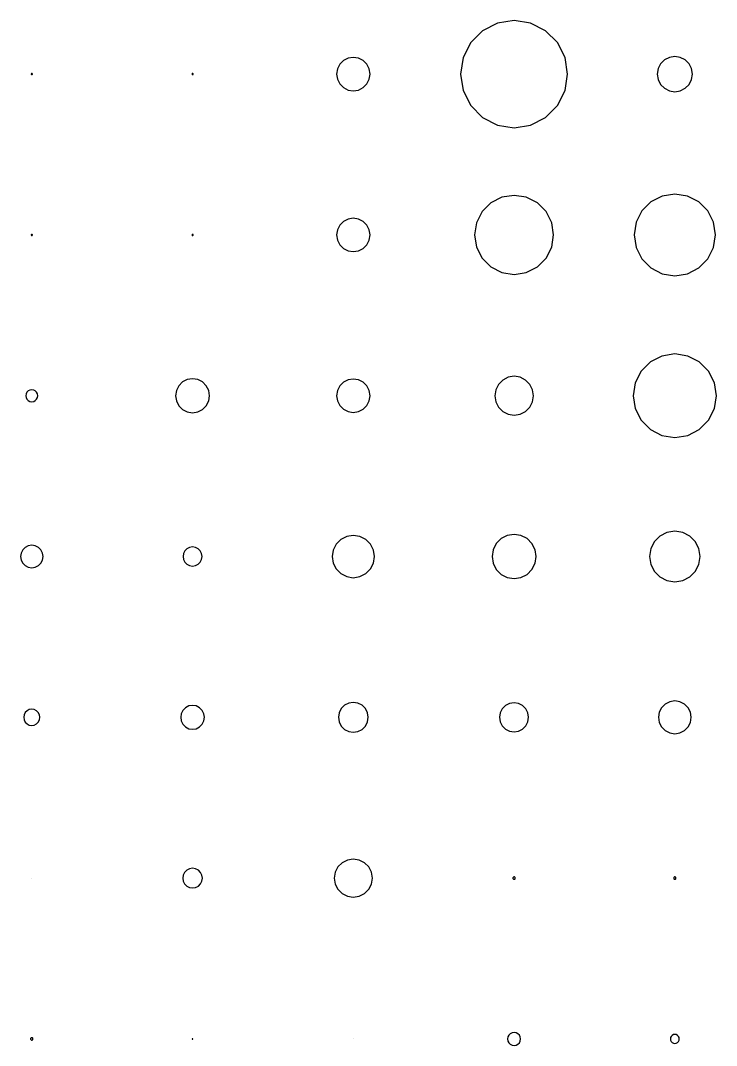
# Model space of a CAD drawing. Header units: metres. Extents: x -318 to 327, y -235 to 244.
# Drawn here: x -150.3 to -72.3, y -105.7 to 9 of the extents above; entities that cross this region are included whole.
import ezdxf

# ---------------------------------------------------------------- set-up
doc = ezdxf.new("R2010")
doc.units = ezdxf.units.M

msp = doc.modelspace()

# ---------------------------------------------------------------- linework, layer by layer
for p, q in [((-96.85, 8.71, -415.69), (-98.53, 7.85, -415.69)), ((-95, 9, -415.69), (-96.85, 8.71, -415.69)), ((-93.15, 8.71, -415.69), (-95, 9, -415.69)), ((-91.47, 7.85, -415.69), (-93.15, 8.71, -415.69)), ((-98.53, 7.85, -415.69), (-99.85, 6.53, -415.69)), ((-90.15, 6.53, -415.69), (-91.47, 7.85, -415.69)), ((-99.85, 6.53, -415.69), (-100.71, 4.85, -415.69)), ((-89.29, 4.85, -415.69), (-90.15, 6.53, -415.69)), ((-113.58, 4.78, -415.69), (-114.1, 4.51, -415.69)), ((-113, 4.87, -415.69), (-113.58, 4.78, -415.69)), ((-112.42, 4.78, -415.69), (-113, 4.87, -415.69)), ((-111.9, 4.51, -415.69), (-112.42, 4.78, -415.69)), ((-100.71, 4.85, -415.69), (-101, 3, -415.69)), ((-89, 3, -415.69), (-89.29, 4.85, -415.69)), ((-78.16, 4.59, -415.69), (-78.59, 4.16, -415.69)), ((-77.61, 4.87, -415.69), (-78.16, 4.59, -415.69)), ((-77, 4.97, -415.69), (-77.61, 4.87, -415.69)), ((-76.39, 4.87, -415.69), (-77, 4.97, -415.69)), ((-75.84, 4.59, -415.69), (-76.39, 4.87, -415.69)), ((-75.41, 4.16, -415.69), (-75.84, 4.59, -415.69)), ((-114.78, 3.58, -415.69), (-114.87, 3, -415.69)), ((-114.51, 4.1, -415.69), (-114.78, 3.58, -415.69)), ((-114.1, 4.51, -415.69), (-114.51, 4.1, -415.69)), ((-111.49, 4.1, -415.69), (-111.9, 4.51, -415.69)), ((-111.22, 3.58, -415.69), (-111.49, 4.1, -415.69)), ((-111.13, 3, -415.69), (-111.22, 3.58, -415.69)), ((-78.87, 3.61, -415.69), (-78.97, 3, -415.69)), ((-78.59, 4.16, -415.69), (-78.87, 3.61, -415.69)), ((-75.13, 3.61, -415.69), (-75.41, 4.16, -415.69)), ((-75.03, 3, -415.69), (-75.13, 3.61, -415.69)), ((-149.06, 3.02, -415.69), (-149.07, 3, -415.69)), ((-149.07, 3, -415.69), (-149.06, 2.98, -415.69)), ((-149.05, 3.04, -415.69), (-149.06, 3.02, -415.69)), ((-149.06, 2.98, -415.69), (-149.05, 2.96, -415.69)), ((-149.04, 3.05, -415.69), (-149.05, 3.04, -415.69)), ((-149.05, 2.96, -415.69), (-149.04, 2.95, -415.69)), ((-149.02, 3.06, -415.69), (-149.04, 3.05, -415.69)), ((-149.04, 2.95, -415.69), (-149.02, 2.94, -415.69)), ((-149, 3.07, -415.69), (-149.02, 3.06, -415.69)), ((-149.02, 2.94, -415.69), (-149, 2.93, -415.69)), ((-148.98, 3.06, -415.69), (-149, 3.07, -415.69)), ((-149, 2.93, -415.69), (-148.98, 2.94, -415.69)), ((-148.96, 3.05, -415.69), (-148.98, 3.06, -415.69)), ((-148.98, 2.94, -415.69), (-148.96, 2.95, -415.69)), ((-148.95, 3.04, -415.69), (-148.96, 3.05, -415.69)), ((-148.96, 2.95, -415.69), (-148.95, 2.96, -415.69)), ((-148.94, 3.02, -415.69), (-148.95, 3.04, -415.69)), ((-148.95, 2.96, -415.69), (-148.94, 2.98, -415.69)), ((-148.93, 3, -415.69), (-148.94, 3.02, -415.69)), ((-148.94, 2.98, -415.69), (-148.93, 3, -415.69)), ((-131.06, 3.02, -415.69), (-131.07, 3, -415.69)), ((-131.07, 3, -415.69), (-131.06, 2.98, -415.69)), ((-131.05, 3.04, -415.69), (-131.06, 3.02, -415.69)), ((-131.06, 2.98, -415.69), (-131.05, 2.96, -415.69)), ((-131.04, 3.05, -415.69), (-131.05, 3.04, -415.69)), ((-131.05, 2.96, -415.69), (-131.04, 2.95, -415.69)), ((-131.02, 3.06, -415.69), (-131.04, 3.05, -415.69)), ((-131.04, 2.95, -415.69), (-131.02, 2.94, -415.69)), ((-131, 3.07, -415.69), (-131.02, 3.06, -415.69)), ((-131.02, 2.94, -415.69), (-131, 2.93, -415.69)), ((-130.98, 3.06, -415.69), (-131, 3.07, -415.69)), ((-131, 2.93, -415.69), (-130.98, 2.94, -415.69)), ((-130.96, 3.05, -415.69), (-130.98, 3.06, -415.69)), ((-130.98, 2.94, -415.69), (-130.96, 2.95, -415.69)), ((-130.95, 3.04, -415.69), (-130.96, 3.05, -415.69)), ((-130.96, 2.95, -415.69), (-130.95, 2.96, -415.69)), ((-130.94, 3.02, -415.69), (-130.95, 3.04, -415.69)), ((-130.95, 2.96, -415.69), (-130.94, 2.98, -415.69)), ((-130.93, 3, -415.69), (-130.94, 3.02, -415.69)), ((-130.94, 2.98, -415.69), (-130.93, 3, -415.69)), ((-114.87, 3, -415.69), (-114.78, 2.42, -415.69)), ((-114.78, 2.42, -415.69), (-114.51, 1.9, -415.69)), ((-111.49, 1.9, -415.69), (-111.22, 2.42, -415.69)), ((-111.22, 2.42, -415.69), (-111.13, 3, -415.69)), ((-101, 3, -415.69), (-100.71, 1.15, -415.69)), ((-89.29, 1.15, -415.69), (-89, 3, -415.69)), ((-78.97, 3, -415.69), (-78.87, 2.39, -415.69)), ((-78.87, 2.39, -415.69), (-78.59, 1.84, -415.69)), ((-75.41, 1.84, -415.69), (-75.13, 2.39, -415.69)), ((-75.13, 2.39, -415.69), (-75.03, 3, -415.69)), ((-114.51, 1.9, -415.69), (-114.1, 1.49, -415.69)), ((-114.1, 1.49, -415.69), (-113.58, 1.22, -415.69)), ((-113.58, 1.22, -415.69), (-113, 1.13, -415.69)), ((-113, 1.13, -415.69), (-112.42, 1.22, -415.69)), ((-112.42, 1.22, -415.69), (-111.9, 1.49, -415.69)), ((-111.9, 1.49, -415.69), (-111.49, 1.9, -415.69)), ((-78.59, 1.84, -415.69), (-78.16, 1.41, -415.69)), ((-78.16, 1.41, -415.69), (-77.61, 1.13, -415.69)), ((-76.39, 1.13, -415.69), (-75.84, 1.41, -415.69)), ((-75.84, 1.41, -415.69), (-75.41, 1.84, -415.69)), ((-100.71, 1.15, -415.69), (-99.85, -0.53, -415.69)), ((-90.15, -0.53, -415.69), (-89.29, 1.15, -415.69)), ((-77.61, 1.13, -415.69), (-77, 1.03, -415.69)), ((-77, 1.03, -415.69), (-76.39, 1.13, -415.69)), ((-99.85, -0.53, -415.69), (-98.53, -1.85, -415.69)), ((-91.47, -1.85, -415.69), (-90.15, -0.53, -415.69)), ((-98.53, -1.85, -415.69), (-96.85, -2.71, -415.69)), ((-93.15, -2.71, -415.69), (-91.47, -1.85, -415.69)), ((-96.85, -2.71, -415.69), (-95, -3, -415.69)), ((-95, -3, -415.69), (-93.15, -2.71, -415.69)), ((-97.61, -11.41, -415.69), (-98.59, -12.39, -415.69)), ((-96.37, -10.78, -415.69), (-97.61, -11.41, -415.69)), ((-95, -10.57, -415.69), (-96.37, -10.78, -415.69)), ((-93.63, -10.78, -415.69), (-95, -10.57, -415.69)), ((-92.39, -11.41, -415.69), (-93.63, -10.78, -415.69)), ((-91.41, -12.39, -415.69), (-92.39, -11.41, -415.69)), ((-79.68, -11.31, -415.69), (-80.69, -12.32, -415.69)), ((-78.41, -10.66, -415.69), (-79.68, -11.31, -415.69)), ((-77, -10.43, -415.69), (-78.41, -10.66, -415.69)), ((-75.59, -10.66, -415.69), (-77, -10.43, -415.69)), ((-74.32, -11.31, -415.69), (-75.59, -10.66, -415.69)), ((-73.31, -12.32, -415.69), (-74.32, -11.31, -415.69)), ((-98.59, -12.39, -415.69), (-99.22, -13.63, -415.69)), ((-90.78, -13.63, -415.69), (-91.41, -12.39, -415.69)), ((-80.69, -12.32, -415.69), (-81.34, -13.59, -415.69)), ((-72.66, -13.59, -415.69), (-73.31, -12.32, -415.69)), ((-114.1, -13.49, -415.69), (-114.51, -13.9, -415.69)), ((-113.58, -13.22, -415.69), (-114.1, -13.49, -415.69)), ((-113, -13.13, -415.69), (-113.58, -13.22, -415.69)), ((-112.42, -13.22, -415.69), (-113, -13.13, -415.69)), ((-111.9, -13.49, -415.69), (-112.42, -13.22, -415.69)), ((-111.49, -13.9, -415.69), (-111.9, -13.49, -415.69)), ((-99.22, -13.63, -415.69), (-99.43, -15, -415.69)), ((-90.57, -15, -415.69), (-90.78, -13.63, -415.69)), ((-81.34, -13.59, -415.69), (-81.57, -15, -415.69)), ((-72.43, -15, -415.69), (-72.66, -13.59, -415.69)), ((-114.78, -14.42, -415.69), (-114.87, -15, -415.69)), ((-114.51, -13.9, -415.69), (-114.78, -14.42, -415.69)), ((-111.22, -14.42, -415.69), (-111.49, -13.9, -415.69)), ((-111.13, -15, -415.69), (-111.22, -14.42, -415.69)), ((-149.06, -14.98, -415.69), (-149.07, -15, -415.69)), ((-149.07, -15, -415.69), (-149.06, -15.02, -415.69)), ((-149.05, -14.96, -415.69), (-149.06, -14.98, -415.69)), ((-149.06, -15.02, -415.69), (-149.05, -15.04, -415.69)), ((-149.04, -14.95, -415.69), (-149.05, -14.96, -415.69)), ((-149.05, -15.04, -415.69), (-149.04, -15.05, -415.69)), ((-149.02, -14.94, -415.69), (-149.04, -14.95, -415.69)), ((-149.04, -15.05, -415.69), (-149.02, -15.06, -415.69)), ((-149, -14.93, -415.69), (-149.02, -14.94, -415.69)), ((-149.02, -15.06, -415.69), (-149, -15.07, -415.69)), ((-148.98, -14.94, -415.69), (-149, -14.93, -415.69)), ((-149, -15.07, -415.69), (-148.98, -15.06, -415.69)), ((-148.96, -14.95, -415.69), (-148.98, -14.94, -415.69)), ((-148.98, -15.06, -415.69), (-148.96, -15.05, -415.69)), ((-148.95, -14.96, -415.69), (-148.96, -14.95, -415.69)), ((-148.96, -15.05, -415.69), (-148.95, -15.04, -415.69)), ((-148.94, -14.98, -415.69), (-148.95, -14.96, -415.69)), ((-148.95, -15.04, -415.69), (-148.94, -15.02, -415.69)), ((-148.93, -15, -415.69), (-148.94, -14.98, -415.69)), ((-148.94, -15.02, -415.69), (-148.93, -15, -415.69)), ((-131.06, -14.98, -415.69), (-131.07, -15, -415.69)), ((-131.07, -15, -415.69), (-131.06, -15.02, -415.69)), ((-131.05, -14.96, -415.69), (-131.06, -14.98, -415.69)), ((-131.06, -15.02, -415.69), (-131.05, -15.04, -415.69)), ((-131.04, -14.95, -415.69), (-131.05, -14.96, -415.69)), ((-131.05, -15.04, -415.69), (-131.04, -15.05, -415.69)), ((-131.02, -14.94, -415.69), (-131.04, -14.95, -415.69)), ((-131.04, -15.05, -415.69), (-131.02, -15.06, -415.69)), ((-131, -14.93, -415.69), (-131.02, -14.94, -415.69)), ((-131.02, -15.06, -415.69), (-131, -15.07, -415.69)), ((-130.98, -14.94, -415.69), (-131, -14.93, -415.69)), ((-131, -15.07, -415.69), (-130.98, -15.06, -415.69)), ((-130.96, -14.95, -415.69), (-130.98, -14.94, -415.69)), ((-130.98, -15.06, -415.69), (-130.96, -15.05, -415.69)), ((-130.95, -14.96, -415.69), (-130.96, -14.95, -415.69)), ((-130.96, -15.05, -415.69), (-130.95, -15.04, -415.69)), ((-130.94, -14.98, -415.69), (-130.95, -14.96, -415.69)), ((-130.95, -15.04, -415.69), (-130.94, -15.02, -415.69)), ((-130.93, -15, -415.69), (-130.94, -14.98, -415.69)), ((-130.94, -15.02, -415.69), (-130.93, -15, -415.69)), ((-114.87, -15, -415.69), (-114.78, -15.58, -415.69)), ((-114.78, -15.58, -415.69), (-114.51, -16.1, -415.69)), ((-111.49, -16.1, -415.69), (-111.22, -15.58, -415.69)), ((-111.22, -15.58, -415.69), (-111.13, -15, -415.69)), ((-99.43, -15, -415.69), (-99.22, -16.37, -415.69)), ((-90.78, -16.37, -415.69), (-90.57, -15, -415.69)), ((-81.57, -15, -415.69), (-81.34, -16.41, -415.69)), ((-72.66, -16.41, -415.69), (-72.43, -15, -415.69)), ((-114.51, -16.1, -415.69), (-114.1, -16.51, -415.69)), ((-114.1, -16.51, -415.69), (-113.58, -16.78, -415.69)), ((-113.58, -16.78, -415.69), (-113, -16.87, -415.69)), ((-113, -16.87, -415.69), (-112.42, -16.78, -415.69)), ((-112.42, -16.78, -415.69), (-111.9, -16.51, -415.69)), ((-111.9, -16.51, -415.69), (-111.49, -16.1, -415.69)), ((-99.22, -16.37, -415.69), (-98.59, -17.61, -415.69)), ((-91.41, -17.61, -415.69), (-90.78, -16.37, -415.69)), ((-81.34, -16.41, -415.69), (-80.69, -17.68, -415.69)), ((-73.31, -17.68, -415.69), (-72.66, -16.41, -415.69)), ((-98.59, -17.61, -415.69), (-97.61, -18.59, -415.69)), ((-92.39, -18.59, -415.69), (-91.41, -17.61, -415.69)), ((-80.69, -17.68, -415.69), (-79.68, -18.69, -415.69)), ((-74.32, -18.69, -415.69), (-73.31, -17.68, -415.69)), ((-97.61, -18.59, -415.69), (-96.37, -19.22, -415.69)), ((-96.37, -19.22, -415.69), (-95, -19.43, -415.69)), ((-95, -19.43, -415.69), (-93.63, -19.22, -415.69)), ((-93.63, -19.22, -415.69), (-92.39, -18.59, -415.69)), ((-79.68, -18.69, -415.69), (-78.41, -19.34, -415.69)), ((-78.41, -19.34, -415.69), (-77, -19.57, -415.69)), ((-77, -19.57, -415.69), (-75.59, -19.34, -415.69)), ((-75.59, -19.34, -415.69), (-74.32, -18.69, -415.69)), ((-78.44, -28.56, -415.69), (-79.74, -29.22, -415.69)), ((-77, -28.33, -415.69), (-78.44, -28.56, -415.69)), ((-75.56, -28.56, -415.69), (-77, -28.33, -415.69)), ((-74.26, -29.22, -415.69), (-75.56, -28.56, -415.69)), ((-79.74, -29.22, -415.69), (-80.78, -30.26, -415.69)), ((-73.22, -30.26, -415.69), (-74.26, -29.22, -415.69)), ((-95.67, -30.94, -415.69), (-96.27, -31.25, -415.69)), ((-95, -30.83, -415.69), (-95.67, -30.94, -415.69)), ((-94.33, -30.94, -415.69), (-95, -30.83, -415.69)), ((-93.73, -31.25, -415.69), (-94.33, -30.94, -415.69)), ((-80.78, -30.26, -415.69), (-81.44, -31.56, -415.69)), ((-72.56, -31.56, -415.69), (-73.22, -30.26, -415.69)), ((-132.54, -31.88, -415.69), (-132.81, -32.41, -415.69)), ((-132.12, -31.46, -415.69), (-132.54, -31.88, -415.69)), ((-131.59, -31.19, -415.69), (-132.12, -31.46, -415.69)), ((-131, -31.1, -415.69), (-131.59, -31.19, -415.69)), ((-130.41, -31.19, -415.69), (-131, -31.1, -415.69)), ((-129.88, -31.46, -415.69), (-130.41, -31.19, -415.69)), ((-129.46, -31.88, -415.69), (-129.88, -31.46, -415.69)), ((-129.19, -32.41, -415.69), (-129.46, -31.88, -415.69)), ((-114.51, -31.9, -415.69), (-114.78, -32.42, -415.69)), ((-114.1, -31.49, -415.69), (-114.51, -31.9, -415.69)), ((-113.58, -31.22, -415.69), (-114.1, -31.49, -415.69)), ((-113, -31.13, -415.69), (-113.58, -31.22, -415.69)), ((-112.42, -31.22, -415.69), (-113, -31.13, -415.69)), ((-111.9, -31.49, -415.69), (-112.42, -31.22, -415.69)), ((-111.49, -31.9, -415.69), (-111.9, -31.49, -415.69)), ((-111.22, -32.42, -415.69), (-111.49, -31.9, -415.69)), ((-96.75, -31.73, -415.69), (-97.06, -32.33, -415.69)), ((-96.27, -31.25, -415.69), (-96.75, -31.73, -415.69)), ((-93.25, -31.73, -415.69), (-93.73, -31.25, -415.69)), ((-92.94, -32.33, -415.69), (-93.25, -31.73, -415.69)), ((-81.44, -31.56, -415.69), (-81.67, -33, -415.69)), ((-72.33, -33, -415.69), (-72.56, -31.56, -415.69)), ((-149.63, -32.79, -415.69), (-149.67, -33, -415.69)), ((-149.67, -33, -415.69), (-149.63, -33.21, -415.69)), ((-149.54, -32.61, -415.69), (-149.63, -32.79, -415.69)), ((-149.63, -33.21, -415.69), (-149.54, -33.39, -415.69)), ((-149.39, -32.46, -415.69), (-149.54, -32.61, -415.69)), ((-149.21, -32.37, -415.69), (-149.39, -32.46, -415.69)), ((-149, -32.33, -415.69), (-149.21, -32.37, -415.69)), ((-148.79, -32.37, -415.69), (-149, -32.33, -415.69)), ((-148.61, -32.46, -415.69), (-148.79, -32.37, -415.69)), ((-148.46, -32.61, -415.69), (-148.61, -32.46, -415.69)), ((-148.37, -32.79, -415.69), (-148.46, -32.61, -415.69)), ((-148.46, -33.39, -415.69), (-148.37, -33.21, -415.69)), ((-148.33, -33, -415.69), (-148.37, -32.79, -415.69)), ((-148.37, -33.21, -415.69), (-148.33, -33, -415.69)), ((-132.81, -32.41, -415.69), (-132.9, -33, -415.69)), ((-132.9, -33, -415.69), (-132.81, -33.59, -415.69)), ((-129.1, -33, -415.69), (-129.19, -32.41, -415.69)), ((-129.19, -33.59, -415.69), (-129.1, -33, -415.69)), ((-114.78, -32.42, -415.69), (-114.87, -33, -415.69)), ((-114.87, -33, -415.69), (-114.78, -33.58, -415.69)), ((-111.13, -33, -415.69), (-111.22, -32.42, -415.69)), ((-111.22, -33.58, -415.69), (-111.13, -33, -415.69)), ((-97.06, -32.33, -415.69), (-97.17, -33, -415.69)), ((-97.17, -33, -415.69), (-97.06, -33.67, -415.69)), ((-92.83, -33, -415.69), (-92.94, -32.33, -415.69)), ((-92.94, -33.67, -415.69), (-92.83, -33, -415.69)), ((-81.67, -33, -415.69), (-81.44, -34.44, -415.69)), ((-72.56, -34.44, -415.69), (-72.33, -33, -415.69)), ((-149.54, -33.39, -415.69), (-149.39, -33.54, -415.69)), ((-149.39, -33.54, -415.69), (-149.21, -33.63, -415.69)), ((-149.21, -33.63, -415.69), (-149, -33.67, -415.69)), ((-149, -33.67, -415.69), (-148.79, -33.63, -415.69)), ((-148.79, -33.63, -415.69), (-148.61, -33.54, -415.69)), ((-148.61, -33.54, -415.69), (-148.46, -33.39, -415.69)), ((-132.81, -33.59, -415.69), (-132.54, -34.12, -415.69)), ((-132.54, -34.12, -415.69), (-132.12, -34.54, -415.69)), ((-129.88, -34.54, -415.69), (-129.46, -34.12, -415.69)), ((-129.46, -34.12, -415.69), (-129.19, -33.59, -415.69)), ((-114.78, -33.58, -415.69), (-114.51, -34.1, -415.69)), ((-114.51, -34.1, -415.69), (-114.1, -34.51, -415.69)), ((-111.9, -34.51, -415.69), (-111.49, -34.1, -415.69)), ((-111.49, -34.1, -415.69), (-111.22, -33.58, -415.69)), ((-97.06, -33.67, -415.69), (-96.75, -34.27, -415.69)), ((-96.75, -34.27, -415.69), (-96.27, -34.75, -415.69)), ((-93.73, -34.75, -415.69), (-93.25, -34.27, -415.69)), ((-93.25, -34.27, -415.69), (-92.94, -33.67, -415.69)), ((-132.12, -34.54, -415.69), (-131.59, -34.81, -415.69)), ((-131.59, -34.81, -415.69), (-131, -34.9, -415.69)), ((-131, -34.9, -415.69), (-130.41, -34.81, -415.69)), ((-130.41, -34.81, -415.69), (-129.88, -34.54, -415.69)), ((-114.1, -34.51, -415.69), (-113.58, -34.78, -415.69)), ((-113.58, -34.78, -415.69), (-113, -34.87, -415.69)), ((-113, -34.87, -415.69), (-112.42, -34.78, -415.69)), ((-112.42, -34.78, -415.69), (-111.9, -34.51, -415.69)), ((-96.27, -34.75, -415.69), (-95.67, -35.06, -415.69)), ((-95.67, -35.06, -415.69), (-95, -35.17, -415.69)), ((-95, -35.17, -415.69), (-94.33, -35.06, -415.69)), ((-94.33, -35.06, -415.69), (-93.73, -34.75, -415.69)), ((-81.44, -34.44, -415.69), (-80.78, -35.74, -415.69)), ((-73.22, -35.74, -415.69), (-72.56, -34.44, -415.69)), ((-80.78, -35.74, -415.69), (-79.74, -36.78, -415.69)), ((-74.26, -36.78, -415.69), (-73.22, -35.74, -415.69)), ((-79.74, -36.78, -415.69), (-78.44, -37.44, -415.69)), ((-78.44, -37.44, -415.69), (-77, -37.67, -415.69)), ((-77, -37.67, -415.69), (-75.56, -37.44, -415.69)), ((-75.56, -37.44, -415.69), (-74.26, -36.78, -415.69)), ((-77, -48.17, -415.69), (-77.88, -48.31, -415.69)), ((-76.12, -48.31, -415.69), (-77, -48.17, -415.69)), ((-114.39, -49.09, -415.69), (-114.91, -49.61, -415.69)), ((-113.73, -48.75, -415.69), (-114.39, -49.09, -415.69)), ((-113, -48.63, -415.69), (-113.73, -48.75, -415.69)), ((-112.27, -48.75, -415.69), (-113, -48.63, -415.69)), ((-111.61, -49.09, -415.69), (-112.27, -48.75, -415.69)), ((-111.09, -49.61, -415.69), (-111.61, -49.09, -415.69)), ((-96.45, -49, -415.69), (-97, -49.55, -415.69)), ((-95.76, -48.65, -415.69), (-96.45, -49, -415.69)), ((-95, -48.53, -415.69), (-95.76, -48.65, -415.69)), ((-94.24, -48.65, -415.69), (-95, -48.53, -415.69)), ((-93.55, -49, -415.69), (-94.24, -48.65, -415.69)), ((-93, -49.55, -415.69), (-93.55, -49, -415.69)), ((-79.29, -49.33, -415.69), (-79.69, -50.12, -415.69)), ((-78.67, -48.71, -415.69), (-79.29, -49.33, -415.69)), ((-77.88, -48.31, -415.69), (-78.67, -48.71, -415.69)), ((-75.33, -48.71, -415.69), (-76.12, -48.31, -415.69)), ((-74.71, -49.33, -415.69), (-75.33, -48.71, -415.69)), ((-74.31, -50.12, -415.69), (-74.71, -49.33, -415.69)), ((-150.02, -50.26, -415.69), (-150.2, -50.61, -415.69)), ((-149.74, -49.98, -415.69), (-150.02, -50.26, -415.69)), ((-149.39, -49.8, -415.69), (-149.74, -49.98, -415.69)), ((-149, -49.73, -415.69), (-149.39, -49.8, -415.69)), ((-148.61, -49.8, -415.69), (-149, -49.73, -415.69)), ((-148.26, -49.98, -415.69), (-148.61, -49.8, -415.69)), ((-147.98, -50.26, -415.69), (-148.26, -49.98, -415.69)), ((-147.8, -50.61, -415.69), (-147.98, -50.26, -415.69)), ((-131.86, -50.37, -415.69), (-132.01, -50.67, -415.69)), ((-131.63, -50.14, -415.69), (-131.86, -50.37, -415.69)), ((-131.33, -49.99, -415.69), (-131.63, -50.14, -415.69)), ((-131, -49.93, -415.69), (-131.33, -49.99, -415.69)), ((-130.67, -49.99, -415.69), (-131, -49.93, -415.69)), ((-130.37, -50.14, -415.69), (-130.67, -49.99, -415.69)), ((-130.14, -50.37, -415.69), (-130.37, -50.14, -415.69)), ((-129.99, -50.67, -415.69), (-130.14, -50.37, -415.69)), ((-115.25, -50.27, -415.69), (-115.37, -51, -415.69)), ((-114.91, -49.61, -415.69), (-115.25, -50.27, -415.69)), ((-110.75, -50.27, -415.69), (-111.09, -49.61, -415.69)), ((-110.63, -51, -415.69), (-110.75, -50.27, -415.69)), ((-97.35, -50.24, -415.69), (-97.47, -51, -415.69)), ((-97, -49.55, -415.69), (-97.35, -50.24, -415.69)), ((-92.65, -50.24, -415.69), (-93, -49.55, -415.69)), ((-92.53, -51, -415.69), (-92.65, -50.24, -415.69)), ((-79.69, -50.12, -415.69), (-79.83, -51, -415.69)), ((-74.17, -51, -415.69), (-74.31, -50.12, -415.69)), ((-150.2, -50.61, -415.69), (-150.27, -51, -415.69)), ((-150.27, -51, -415.69), (-150.2, -51.39, -415.69)), ((-150.2, -51.39, -415.69), (-150.02, -51.74, -415.69)), ((-147.98, -51.74, -415.69), (-147.8, -51.39, -415.69)), ((-147.73, -51, -415.69), (-147.8, -50.61, -415.69)), ((-147.8, -51.39, -415.69), (-147.73, -51, -415.69)), ((-132.01, -50.67, -415.69), (-132.07, -51, -415.69)), ((-132.07, -51, -415.69), (-132.01, -51.33, -415.69)), ((-132.01, -51.33, -415.69), (-131.86, -51.63, -415.69)), ((-131.86, -51.63, -415.69), (-131.63, -51.86, -415.69)), ((-130.37, -51.86, -415.69), (-130.14, -51.63, -415.69)), ((-130.14, -51.63, -415.69), (-129.99, -51.33, -415.69)), ((-129.93, -51, -415.69), (-129.99, -50.67, -415.69)), ((-129.99, -51.33, -415.69), (-129.93, -51, -415.69)), ((-115.37, -51, -415.69), (-115.25, -51.73, -415.69)), ((-110.75, -51.73, -415.69), (-110.63, -51, -415.69)), ((-97.47, -51, -415.69), (-97.35, -51.76, -415.69)), ((-92.65, -51.76, -415.69), (-92.53, -51, -415.69)), ((-79.83, -51, -415.69), (-79.69, -51.88, -415.69)), ((-74.31, -51.88, -415.69), (-74.17, -51, -415.69)), ((-150.02, -51.74, -415.69), (-149.74, -52.02, -415.69)), ((-149.74, -52.02, -415.69), (-149.39, -52.2, -415.69)), ((-149.39, -52.2, -415.69), (-149, -52.27, -415.69)), ((-149, -52.27, -415.69), (-148.61, -52.2, -415.69)), ((-148.61, -52.2, -415.69), (-148.26, -52.02, -415.69)), ((-148.26, -52.02, -415.69), (-147.98, -51.74, -415.69)), ((-131.63, -51.86, -415.69), (-131.33, -52.01, -415.69)), ((-131.33, -52.01, -415.69), (-131, -52.07, -415.69)), ((-131, -52.07, -415.69), (-130.67, -52.01, -415.69)), ((-130.67, -52.01, -415.69), (-130.37, -51.86, -415.69)), ((-115.25, -51.73, -415.69), (-114.91, -52.39, -415.69)), ((-114.91, -52.39, -415.69), (-114.39, -52.91, -415.69)), ((-111.61, -52.91, -415.69), (-111.09, -52.39, -415.69)), ((-111.09, -52.39, -415.69), (-110.75, -51.73, -415.69)), ((-97.35, -51.76, -415.69), (-97, -52.45, -415.69)), ((-97, -52.45, -415.69), (-96.45, -53, -415.69)), ((-93.55, -53, -415.69), (-93, -52.45, -415.69)), ((-93, -52.45, -415.69), (-92.65, -51.76, -415.69)), ((-79.69, -51.88, -415.69), (-79.29, -52.67, -415.69)), ((-79.29, -52.67, -415.69), (-78.67, -53.29, -415.69)), ((-75.33, -53.29, -415.69), (-74.71, -52.67, -415.69)), ((-74.71, -52.67, -415.69), (-74.31, -51.88, -415.69)), ((-114.39, -52.91, -415.69), (-113.73, -53.25, -415.69)), ((-113.73, -53.25, -415.69), (-113, -53.37, -415.69)), ((-113, -53.37, -415.69), (-112.27, -53.25, -415.69)), ((-112.27, -53.25, -415.69), (-111.61, -52.91, -415.69)), ((-96.45, -53, -415.69), (-95.76, -53.35, -415.69)), ((-95.76, -53.35, -415.69), (-95, -53.47, -415.69)), ((-95, -53.47, -415.69), (-94.24, -53.35, -415.69)), ((-94.24, -53.35, -415.69), (-93.55, -53, -415.69)), ((-78.67, -53.29, -415.69), (-77.88, -53.69, -415.69)), ((-77.88, -53.69, -415.69), (-77, -53.83, -415.69)), ((-77, -53.83, -415.69), (-76.12, -53.69, -415.69)), ((-76.12, -53.69, -415.69), (-75.33, -53.29, -415.69)), ((-131, -67.67, -415.69), (-131.41, -67.73, -415.69)), ((-130.59, -67.73, -415.69), (-131, -67.67, -415.69)), ((-113.98, -67.65, -415.69), (-114.35, -68.02, -415.69)), ((-113.52, -67.41, -415.69), (-113.98, -67.65, -415.69)), ((-113, -67.33, -415.69), (-113.52, -67.41, -415.69)), ((-112.48, -67.41, -415.69), (-113, -67.33, -415.69)), ((-112.02, -67.65, -415.69), (-112.48, -67.41, -415.69)), ((-111.65, -68.02, -415.69), (-112.02, -67.65, -415.69)), ((-95.96, -67.68, -415.69), (-96.32, -68.04, -415.69)), ((-95.5, -67.45, -415.69), (-95.96, -67.68, -415.69)), ((-95, -67.37, -415.69), (-95.5, -67.45, -415.69)), ((-94.5, -67.45, -415.69), (-95, -67.37, -415.69)), ((-94.04, -67.68, -415.69), (-94.5, -67.45, -415.69)), ((-93.68, -68.04, -415.69), (-94.04, -67.68, -415.69)), ((-78.08, -67.52, -415.69), (-78.48, -67.92, -415.69)), ((-77.57, -67.26, -415.69), (-78.08, -67.52, -415.69)), ((-77, -67.17, -415.69), (-77.57, -67.26, -415.69)), ((-76.43, -67.26, -415.69), (-77, -67.17, -415.69)), ((-75.92, -67.52, -415.69), (-76.43, -67.26, -415.69)), ((-75.52, -67.92, -415.69), (-75.92, -67.52, -415.69)), ((-149.86, -68.72, -415.69), (-149.9, -69, -415.69)), ((-149.73, -68.47, -415.69), (-149.86, -68.72, -415.69)), ((-149.53, -68.27, -415.69), (-149.73, -68.47, -415.69)), ((-149.28, -68.14, -415.69), (-149.53, -68.27, -415.69)), ((-149, -68.1, -415.69), (-149.28, -68.14, -415.69)), ((-148.72, -68.14, -415.69), (-149, -68.1, -415.69)), ((-148.47, -68.27, -415.69), (-148.72, -68.14, -415.69)), ((-148.27, -68.47, -415.69), (-148.47, -68.27, -415.69)), ((-148.14, -68.72, -415.69), (-148.27, -68.47, -415.69)), ((-148.1, -69, -415.69), (-148.14, -68.72, -415.69)), ((-132.27, -68.59, -415.69), (-132.33, -69, -415.69)), ((-132.08, -68.22, -415.69), (-132.27, -68.59, -415.69)), ((-131.78, -67.92, -415.69), (-132.08, -68.22, -415.69)), ((-131.41, -67.73, -415.69), (-131.78, -67.92, -415.69)), ((-130.22, -67.92, -415.69), (-130.59, -67.73, -415.69)), ((-129.92, -68.22, -415.69), (-130.22, -67.92, -415.69)), ((-129.73, -68.59, -415.69), (-129.92, -68.22, -415.69)), ((-129.67, -69, -415.69), (-129.73, -68.59, -415.69)), ((-114.59, -68.48, -415.69), (-114.67, -69, -415.69)), ((-114.35, -68.02, -415.69), (-114.59, -68.48, -415.69)), ((-111.41, -68.48, -415.69), (-111.65, -68.02, -415.69)), ((-111.33, -69, -415.69), (-111.41, -68.48, -415.69)), ((-96.55, -68.5, -415.69), (-96.63, -69, -415.69)), ((-96.32, -68.04, -415.69), (-96.55, -68.5, -415.69)), ((-93.45, -68.5, -415.69), (-93.68, -68.04, -415.69)), ((-93.37, -69, -415.69), (-93.45, -68.5, -415.69)), ((-78.74, -68.43, -415.69), (-78.83, -69, -415.69)), ((-78.48, -67.92, -415.69), (-78.74, -68.43, -415.69)), ((-75.26, -68.43, -415.69), (-75.52, -67.92, -415.69)), ((-75.17, -69, -415.69), (-75.26, -68.43, -415.69)), ((-149.9, -69, -415.69), (-149.86, -69.28, -415.69)), ((-149.86, -69.28, -415.69), (-149.73, -69.53, -415.69)), ((-149.73, -69.53, -415.69), (-149.53, -69.73, -415.69)), ((-149.53, -69.73, -415.69), (-149.28, -69.86, -415.69)), ((-149.28, -69.86, -415.69), (-149, -69.9, -415.69)), ((-149, -69.9, -415.69), (-148.72, -69.86, -415.69)), ((-148.72, -69.86, -415.69), (-148.47, -69.73, -415.69)), ((-148.47, -69.73, -415.69), (-148.27, -69.53, -415.69)), ((-148.27, -69.53, -415.69), (-148.14, -69.28, -415.69)), ((-148.14, -69.28, -415.69), (-148.1, -69, -415.69)), ((-132.33, -69, -415.69), (-132.27, -69.41, -415.69)), ((-132.27, -69.41, -415.69), (-132.08, -69.78, -415.69)), ((-132.08, -69.78, -415.69), (-131.78, -70.08, -415.69)), ((-130.22, -70.08, -415.69), (-129.92, -69.78, -415.69)), ((-129.92, -69.78, -415.69), (-129.73, -69.41, -415.69)), ((-129.73, -69.41, -415.69), (-129.67, -69, -415.69)), ((-114.67, -69, -415.69), (-114.59, -69.52, -415.69)), ((-114.59, -69.52, -415.69), (-114.35, -69.98, -415.69)), ((-114.35, -69.98, -415.69), (-113.98, -70.35, -415.69)), ((-112.02, -70.35, -415.69), (-111.65, -69.98, -415.69)), ((-111.65, -69.98, -415.69), (-111.41, -69.52, -415.69)), ((-111.41, -69.52, -415.69), (-111.33, -69, -415.69)), ((-96.63, -69, -415.69), (-96.55, -69.5, -415.69)), ((-96.55, -69.5, -415.69), (-96.32, -69.96, -415.69)), ((-96.32, -69.96, -415.69), (-95.96, -70.32, -415.69)), ((-94.04, -70.32, -415.69), (-93.68, -69.96, -415.69)), ((-93.68, -69.96, -415.69), (-93.45, -69.5, -415.69)), ((-93.45, -69.5, -415.69), (-93.37, -69, -415.69)), ((-78.83, -69, -415.69), (-78.74, -69.57, -415.69)), ((-78.74, -69.57, -415.69), (-78.48, -70.08, -415.69)), ((-75.52, -70.08, -415.69), (-75.26, -69.57, -415.69)), ((-75.26, -69.57, -415.69), (-75.17, -69, -415.69)), ((-131.78, -70.08, -415.69), (-131.41, -70.27, -415.69)), ((-131.41, -70.27, -415.69), (-131, -70.33, -415.69)), ((-131, -70.33, -415.69), (-130.59, -70.27, -415.69)), ((-130.59, -70.27, -415.69), (-130.22, -70.08, -415.69)), ((-113.98, -70.35, -415.69), (-113.52, -70.59, -415.69)), ((-113.52, -70.59, -415.69), (-113, -70.67, -415.69)), ((-113, -70.67, -415.69), (-112.48, -70.59, -415.69)), ((-112.48, -70.59, -415.69), (-112.02, -70.35, -415.69)), ((-95.96, -70.32, -415.69), (-95.5, -70.55, -415.69)), ((-95.5, -70.55, -415.69), (-95, -70.63, -415.69)), ((-95, -70.63, -415.69), (-94.5, -70.55, -415.69)), ((-94.5, -70.55, -415.69), (-94.04, -70.32, -415.69)), ((-78.48, -70.08, -415.69), (-78.08, -70.48, -415.69)), ((-78.08, -70.48, -415.69), (-77.57, -70.74, -415.69)), ((-77.57, -70.74, -415.69), (-77, -70.83, -415.69)), ((-77, -70.83, -415.69), (-76.43, -70.74, -415.69)), ((-76.43, -70.74, -415.69), (-75.92, -70.48, -415.69)), ((-75.92, -70.48, -415.69), (-75.52, -70.08, -415.69)), ((-113, -84.87, -415.69), (-113.66, -84.97, -415.69)), ((-112.34, -84.97, -415.69), (-113, -84.87, -415.69)), ((-131.34, -85.95, -415.69), (-131.65, -86.11, -415.69)), ((-131, -85.9, -415.69), (-131.34, -85.95, -415.69)), ((-130.66, -85.95, -415.69), (-131, -85.9, -415.69)), ((-130.35, -86.11, -415.69), (-130.66, -85.95, -415.69)), ((-114.73, -85.75, -415.69), (-115.03, -86.34, -415.69)), ((-114.25, -85.27, -415.69), (-114.73, -85.75, -415.69)), ((-113.66, -84.97, -415.69), (-114.25, -85.27, -415.69)), ((-111.75, -85.27, -415.69), (-112.34, -84.97, -415.69)), ((-111.27, -85.75, -415.69), (-111.75, -85.27, -415.69)), ((-110.97, -86.34, -415.69), (-111.27, -85.75, -415.69)), ((-149, -87, -415.69), (-149, -87, -415.69)), ((-149, -87, -415.69), (-149, -87, -415.69)), ((-149, -87, -415.69), (-149, -87, -415.69)), ((-149, -87, -415.69), (-149, -87, -415.69)), ((-149, -87, -415.69), (-149, -87, -415.69)), ((-149, -87, -415.69), (-149, -87, -415.69)), ((-149, -87, -415.69), (-149, -87, -415.69)), ((-149, -87, -415.69), (-149, -87, -415.69)), ((-149, -87, -415.69), (-149, -87, -415.69)), ((-149, -87, -415.69), (-149, -87, -415.69)), ((-149, -87, -415.69), (-149, -87, -415.69)), ((-149, -87, -415.69), (-149, -87, -415.69)), ((-149, -87, -415.69), (-149, -87, -415.69)), ((-149, -87, -415.69), (-149, -87, -415.69)), ((-149, -87, -415.69), (-149, -87, -415.69)), ((-149, -87, -415.69), (-149, -87, -415.69)), ((-149, -87, -415.69), (-149, -87, -415.69)), ((-149, -87, -415.69), (-149, -87, -415.69)), ((-149, -87, -415.69), (-149, -87, -415.69)), ((-149, -87, -415.69), (-149, -87, -415.69)), ((-132.05, -86.66, -415.69), (-132.1, -87, -415.69)), ((-132.1, -87, -415.69), (-132.05, -87.34, -415.69)), ((-131.89, -86.35, -415.69), (-132.05, -86.66, -415.69)), ((-131.65, -86.11, -415.69), (-131.89, -86.35, -415.69)), ((-130.11, -86.35, -415.69), (-130.35, -86.11, -415.69)), ((-129.95, -86.66, -415.69), (-130.11, -86.35, -415.69)), ((-129.9, -87, -415.69), (-129.95, -86.66, -415.69)), ((-129.95, -87.34, -415.69), (-129.9, -87, -415.69)), ((-115.03, -86.34, -415.69), (-115.13, -87, -415.69)), ((-115.13, -87, -415.69), (-115.03, -87.66, -415.69)), ((-110.87, -87, -415.69), (-110.97, -86.34, -415.69)), ((-110.97, -87.66, -415.69), (-110.87, -87, -415.69)), ((-95.11, -86.92, -415.69), (-95.13, -86.96, -415.69)), ((-95.13, -86.96, -415.69), (-95.13, -87, -415.69)), ((-95.13, -87, -415.69), (-95.13, -87.04, -415.69)), ((-95.13, -87.04, -415.69), (-95.11, -87.08, -415.69)), ((-95.08, -86.89, -415.69), (-95.11, -86.92, -415.69)), ((-95.11, -87.08, -415.69), (-95.08, -87.11, -415.69)), ((-95.04, -86.87, -415.69), (-95.08, -86.89, -415.69)), ((-95.08, -87.11, -415.69), (-95.04, -87.13, -415.69)), ((-95, -86.87, -415.69), (-95.04, -86.87, -415.69)), ((-95.04, -87.13, -415.69), (-95, -87.13, -415.69)), ((-94.96, -86.87, -415.69), (-95, -86.87, -415.69)), ((-95, -87.13, -415.69), (-94.96, -87.13, -415.69)), ((-94.92, -86.89, -415.69), (-94.96, -86.87, -415.69)), ((-94.96, -87.13, -415.69), (-94.92, -87.11, -415.69)), ((-94.89, -86.92, -415.69), (-94.92, -86.89, -415.69)), ((-94.92, -87.11, -415.69), (-94.89, -87.08, -415.69)), ((-94.87, -86.96, -415.69), (-94.89, -86.92, -415.69)), ((-94.89, -87.08, -415.69), (-94.87, -87.04, -415.69)), ((-94.87, -87, -415.69), (-94.87, -86.96, -415.69)), ((-94.87, -87.04, -415.69), (-94.87, -87, -415.69)), ((-77.11, -86.92, -415.69), (-77.13, -86.96, -415.69)), ((-77.13, -86.96, -415.69), (-77.13, -87, -415.69)), ((-77.13, -87, -415.69), (-77.13, -87.04, -415.69)), ((-77.13, -87.04, -415.69), (-77.11, -87.08, -415.69)), ((-77.08, -86.89, -415.69), (-77.11, -86.92, -415.69)), ((-77.11, -87.08, -415.69), (-77.08, -87.11, -415.69)), ((-77.04, -86.87, -415.69), (-77.08, -86.89, -415.69)), ((-77.08, -87.11, -415.69), (-77.04, -87.13, -415.69)), ((-77, -86.87, -415.69), (-77.04, -86.87, -415.69)), ((-77.04, -87.13, -415.69), (-77, -87.13, -415.69)), ((-76.96, -86.87, -415.69), (-77, -86.87, -415.69)), ((-77, -87.13, -415.69), (-76.96, -87.13, -415.69)), ((-76.92, -86.89, -415.69), (-76.96, -86.87, -415.69)), ((-76.96, -87.13, -415.69), (-76.92, -87.11, -415.69)), ((-76.89, -86.92, -415.69), (-76.92, -86.89, -415.69)), ((-76.92, -87.11, -415.69), (-76.89, -87.08, -415.69)), ((-76.87, -86.96, -415.69), (-76.89, -86.92, -415.69)), ((-76.89, -87.08, -415.69), (-76.87, -87.04, -415.69)), ((-76.87, -87, -415.69), (-76.87, -86.96, -415.69)), ((-76.87, -87.04, -415.69), (-76.87, -87, -415.69)), ((-132.05, -87.34, -415.69), (-131.89, -87.65, -415.69)), ((-131.89, -87.65, -415.69), (-131.65, -87.89, -415.69)), ((-131.65, -87.89, -415.69), (-131.34, -88.05, -415.69)), ((-131.34, -88.05, -415.69), (-131, -88.1, -415.69)), ((-131, -88.1, -415.69), (-130.66, -88.05, -415.69)), ((-130.66, -88.05, -415.69), (-130.35, -87.89, -415.69)), ((-130.35, -87.89, -415.69), (-130.11, -87.65, -415.69)), ((-130.11, -87.65, -415.69), (-129.95, -87.34, -415.69)), ((-115.03, -87.66, -415.69), (-114.73, -88.25, -415.69)), ((-114.73, -88.25, -415.69), (-114.25, -88.73, -415.69)), ((-111.75, -88.73, -415.69), (-111.27, -88.25, -415.69)), ((-111.27, -88.25, -415.69), (-110.97, -87.66, -415.69)), ((-114.25, -88.73, -415.69), (-113.66, -89.03, -415.69)), ((-113.66, -89.03, -415.69), (-113, -89.13, -415.69)), ((-113, -89.13, -415.69), (-112.34, -89.03, -415.69)), ((-112.34, -89.03, -415.69), (-111.75, -88.73, -415.69)), ((-95.43, -104.41, -415.69), (-95.59, -104.57, -415.69)), ((-95.23, -104.3, -415.69), (-95.43, -104.41, -415.69)), ((-95, -104.27, -415.69), (-95.23, -104.3, -415.69)), ((-94.77, -104.3, -415.69), (-95, -104.27, -415.69)), ((-94.57, -104.41, -415.69), (-94.77, -104.3, -415.69)), ((-94.41, -104.57, -415.69), (-94.57, -104.41, -415.69)), ((-149.11, -104.92, -415.69), (-149.13, -104.96, -415.69)), ((-149.13, -104.96, -415.69), (-149.13, -105, -415.69)), ((-149.13, -105, -415.69), (-149.13, -105.04, -415.69)), ((-149.13, -105.04, -415.69), (-149.11, -105.08, -415.69)), ((-149.08, -104.89, -415.69), (-149.11, -104.92, -415.69)), ((-149.11, -105.08, -415.69), (-149.08, -105.11, -415.69)), ((-149.04, -104.87, -415.69), (-149.08, -104.89, -415.69)), ((-149.08, -105.11, -415.69), (-149.04, -105.13, -415.69)), ((-149, -104.87, -415.69), (-149.04, -104.87, -415.69)), ((-149.04, -105.13, -415.69), (-149, -105.13, -415.69)), ((-148.96, -104.87, -415.69), (-149, -104.87, -415.69)), ((-149, -105.13, -415.69), (-148.96, -105.13, -415.69)), ((-148.92, -104.89, -415.69), (-148.96, -104.87, -415.69)), ((-148.96, -105.13, -415.69), (-148.92, -105.11, -415.69)), ((-148.89, -104.92, -415.69), (-148.92, -104.89, -415.69)), ((-148.92, -105.11, -415.69), (-148.89, -105.08, -415.69)), ((-148.87, -104.96, -415.69), (-148.89, -104.92, -415.69)), ((-148.89, -105.08, -415.69), (-148.87, -105.04, -415.69)), ((-148.87, -105, -415.69), (-148.87, -104.96, -415.69)), ((-148.87, -105.04, -415.69), (-148.87, -105, -415.69)), ((-131.02, -104.97, -415.69), (-131.03, -104.98, -415.69)), ((-131.03, -104.98, -415.69), (-131.03, -104.99, -415.69)), ((-131.03, -104.99, -415.69), (-131.03, -105, -415.69)), ((-131.03, -105, -415.69), (-131.03, -105.01, -415.69)), ((-131.03, -105.01, -415.69), (-131.03, -105.02, -415.69)), ((-131.03, -105.02, -415.69), (-131.02, -105.03, -415.69)), ((-131.01, -104.97, -415.69), (-131.02, -104.97, -415.69)), ((-131.02, -105.03, -415.69), (-131.01, -105.03, -415.69)), ((-131, -104.97, -415.69), (-131.01, -104.97, -415.69)), ((-131.01, -105.03, -415.69), (-131, -105.03, -415.69)), ((-130.99, -104.97, -415.69), (-131, -104.97, -415.69)), ((-131, -105.03, -415.69), (-130.99, -105.03, -415.69)), ((-130.98, -104.97, -415.69), (-130.99, -104.97, -415.69)), ((-130.99, -105.03, -415.69), (-130.98, -105.03, -415.69)), ((-130.97, -104.98, -415.69), (-130.98, -104.97, -415.69)), ((-130.98, -105.03, -415.69), (-130.97, -105.02, -415.69)), ((-130.97, -104.99, -415.69), (-130.97, -104.98, -415.69)), ((-130.97, -105, -415.69), (-130.97, -104.99, -415.69)), ((-130.97, -105.01, -415.69), (-130.97, -105, -415.69)), ((-130.97, -105.02, -415.69), (-130.97, -105.01, -415.69)), ((-113, -105, -415.69), (-113, -105, -415.69)), ((-113, -105, -415.69), (-113, -105, -415.69)), ((-113, -105, -415.69), (-113, -105, -415.69)), ((-113, -105, -415.69), (-113, -105, -415.69)), ((-113, -105, -415.69), (-113, -105, -415.69)), ((-113, -105, -415.69), (-113, -105, -415.69)), ((-113, -105, -415.69), (-113, -105, -415.69)), ((-113, -105, -415.69), (-113, -105, -415.69)), ((-113, -105, -415.69), (-113, -105, -415.69)), ((-113, -105, -415.69), (-113, -105, -415.69)), ((-113, -105, -415.69), (-113, -105, -415.69)), ((-113, -105, -415.69), (-113, -105, -415.69)), ((-113, -105, -415.69), (-113, -105, -415.69)), ((-113, -105, -415.69), (-113, -105, -415.69)), ((-113, -105, -415.69), (-113, -105, -415.69)), ((-113, -105, -415.69), (-113, -105, -415.69)), ((-113, -105, -415.69), (-113, -105, -415.69)), ((-113, -105, -415.69), (-113, -105, -415.69)), ((-113, -105, -415.69), (-113, -105, -415.69)), ((-113, -105, -415.69), (-113, -105, -415.69)), ((-95.7, -104.77, -415.69), (-95.73, -105, -415.69)), ((-95.73, -105, -415.69), (-95.7, -105.23, -415.69)), ((-95.59, -104.57, -415.69), (-95.7, -104.77, -415.69)), ((-95.7, -105.23, -415.69), (-95.59, -105.43, -415.69)), ((-95.59, -105.43, -415.69), (-95.43, -105.59, -415.69)), ((-94.57, -105.59, -415.69), (-94.41, -105.43, -415.69)), ((-94.3, -104.77, -415.69), (-94.41, -104.57, -415.69)), ((-94.41, -105.43, -415.69), (-94.3, -105.23, -415.69)), ((-94.27, -105, -415.69), (-94.3, -104.77, -415.69)), ((-94.3, -105.23, -415.69), (-94.27, -105, -415.69)), ((-77.48, -104.85, -415.69), (-77.5, -105, -415.69)), ((-77.5, -105, -415.69), (-77.48, -105.15, -415.69)), ((-77.4, -104.71, -415.69), (-77.48, -104.85, -415.69)), ((-77.48, -105.15, -415.69), (-77.4, -105.29, -415.69)), ((-77.29, -104.6, -415.69), (-77.4, -104.71, -415.69)), ((-77.4, -105.29, -415.69), (-77.29, -105.4, -415.69)), ((-77.15, -104.52, -415.69), (-77.29, -104.6, -415.69)), ((-77.29, -105.4, -415.69), (-77.15, -105.48, -415.69)), ((-77, -104.5, -415.69), (-77.15, -104.52, -415.69)), ((-77.15, -105.48, -415.69), (-77, -105.5, -415.69)), ((-76.85, -104.52, -415.69), (-77, -104.5, -415.69)), ((-77, -105.5, -415.69), (-76.85, -105.48, -415.69)), ((-76.71, -104.6, -415.69), (-76.85, -104.52, -415.69)), ((-76.85, -105.48, -415.69), (-76.71, -105.4, -415.69)), ((-76.6, -104.71, -415.69), (-76.71, -104.6, -415.69)), ((-76.71, -105.4, -415.69), (-76.6, -105.29, -415.69)), ((-76.52, -104.85, -415.69), (-76.6, -104.71, -415.69)), ((-76.6, -105.29, -415.69), (-76.52, -105.15, -415.69)), ((-76.5, -105, -415.69), (-76.52, -104.85, -415.69)), ((-76.52, -105.15, -415.69), (-76.5, -105, -415.69)), ((-95.43, -105.59, -415.69), (-95.23, -105.7, -415.69)), ((-95.23, -105.7, -415.69), (-95, -105.73, -415.69)), ((-95, -105.73, -415.69), (-94.77, -105.7, -415.69)), ((-94.77, -105.7, -415.69), (-94.57, -105.59, -415.69))]:
    msp.add_line(p, q)

doc.saveas('drawing.dxf')
